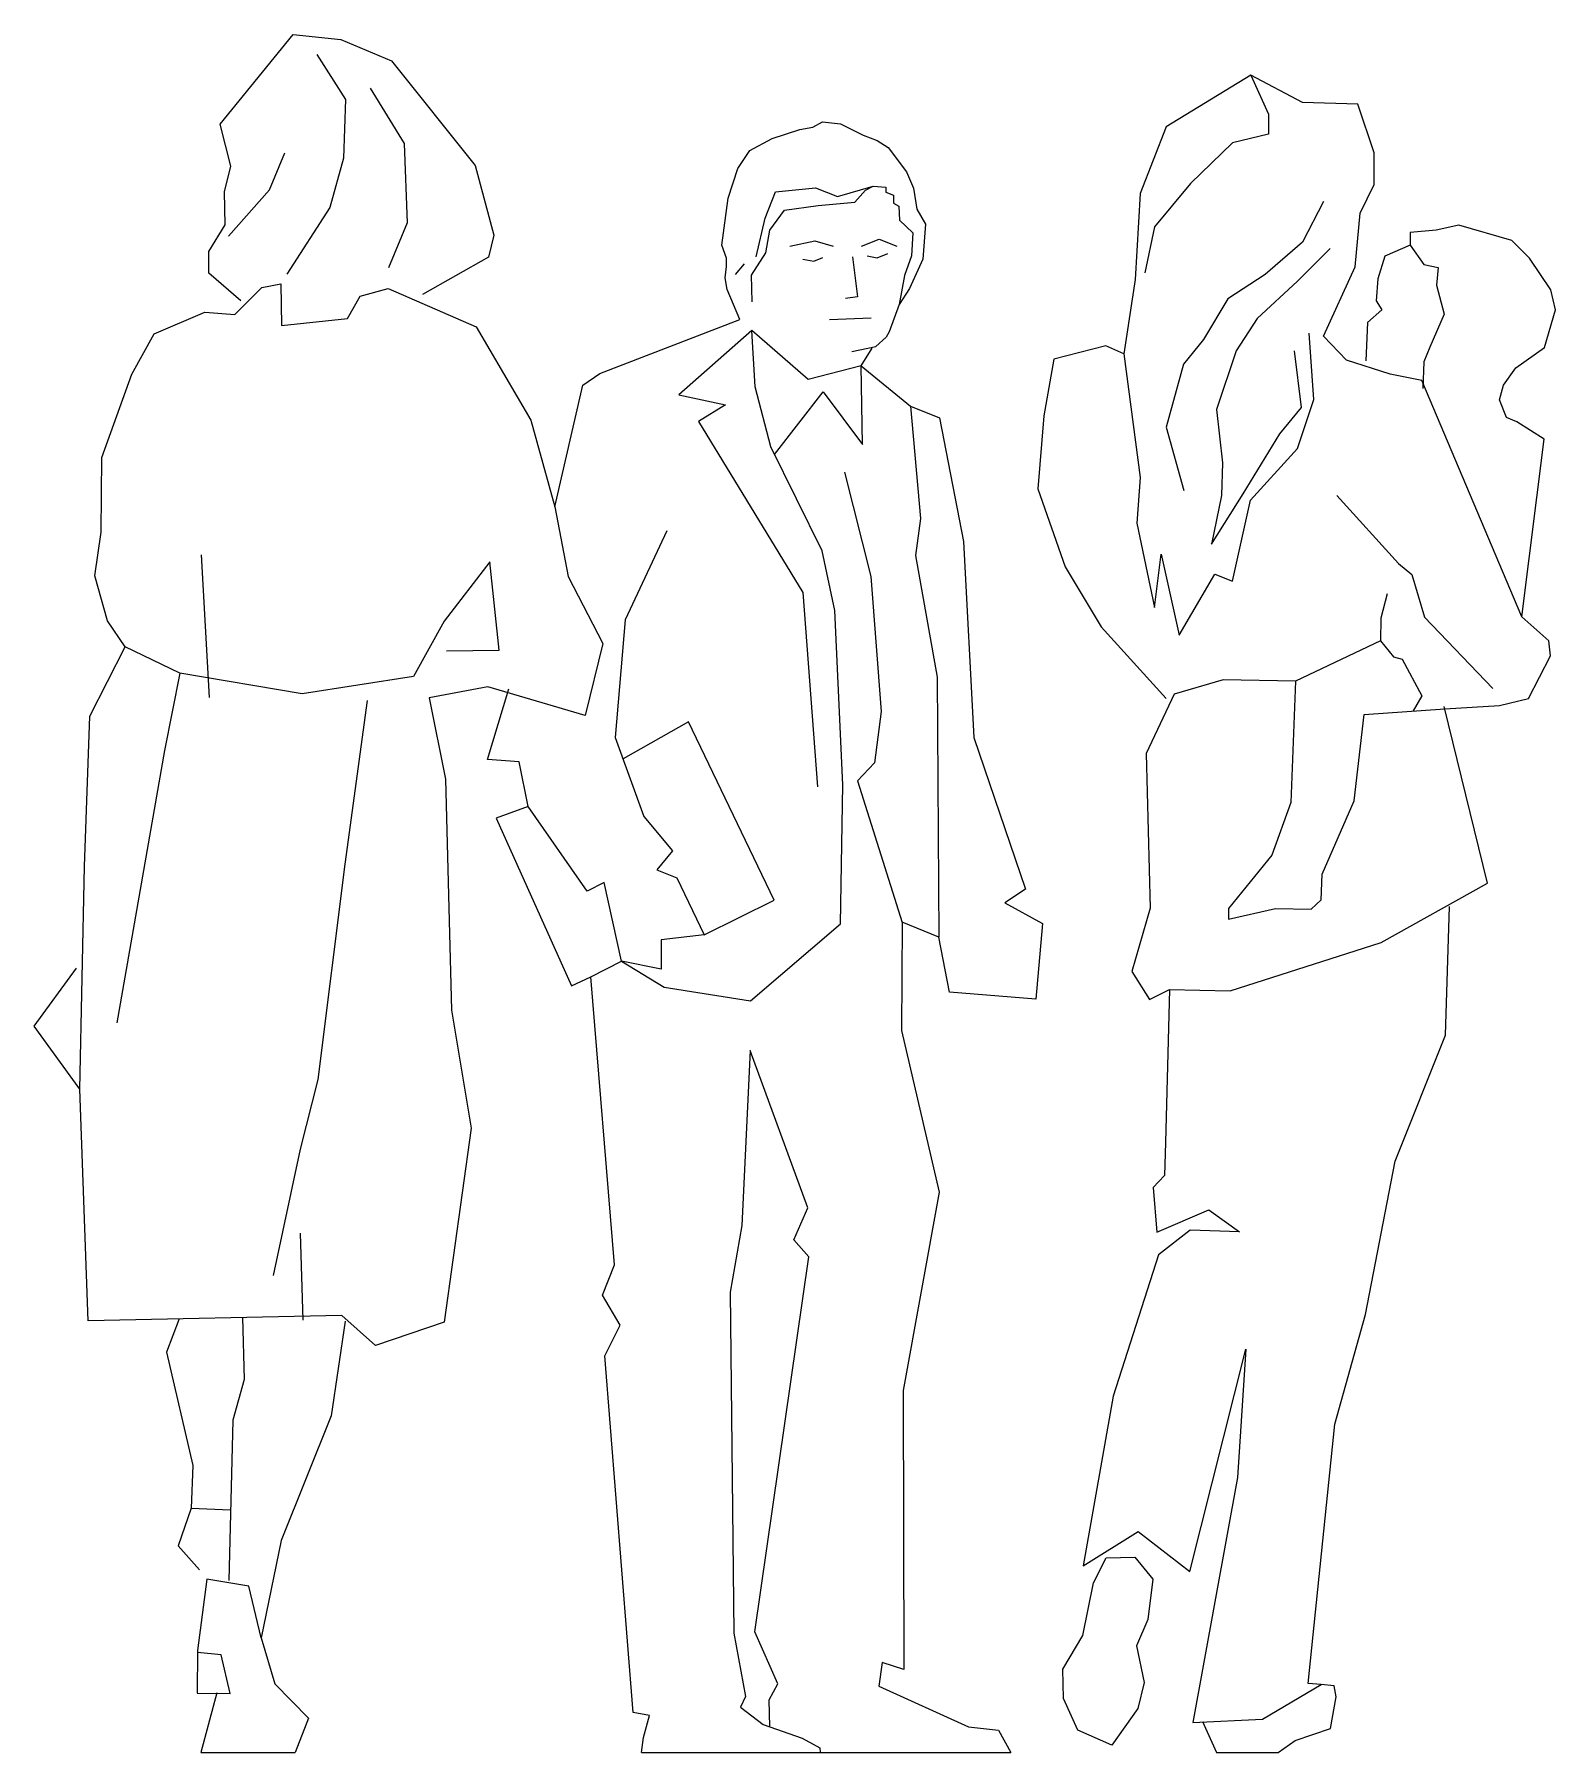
# Model space of a CAD drawing. Header units: millimetres. Extents: x -1579.3 to -1577.65, y 1787.65 to 1789.51.
import ezdxf

# ---------------------------------------------------------------- set-up
doc = ezdxf.new("R2010")
doc.units = ezdxf.units.MM
doc.header["$LTSCALE"] = 10
doc.layers.add('Humanos', color=2, linetype='Continuous')

msp = doc.modelspace()

# ---------------------------------------------------------------- linework, layer by layer
at = {"layer": 'Humanos'}
for p, q in [((-1578.5297, 1789.2608), (-1578.5396, 1789.2492)), ((-1579.2963, 1788.4377), (-1579.2506, 1788.5002)), ((-1579.247, 1788.3695), (-1579.2963, 1788.4377)), ((-1579.1165, 1787.6531), (-1579.0145, 1787.6531)), ((-1578.6406, 1787.6531), (-1578.2418, 1787.6531)), ((-1578.0196, 1787.6531), (-1577.9532, 1787.6531))]:
    msp.add_line(p, q, dxfattribs=at)
for points in [[(-1579.0734, 1789.221), (-1579.1078, 1789.2509), (-1579.1078, 1789.2742), (-1579.0901, 1789.3031), (-1579.0909, 1789.3386), (-1579.0842, 1789.3665), (-1579.0956, 1789.4116), (-1579.0168, 1789.5087), (-1578.9653, 1789.5031), (-1578.9105, 1789.4801), (-1578.8201, 1789.3669), (-1578.8, 1789.2917), (-1578.8057, 1789.2681), (-1578.877, 1789.2277)], [(-1578.9913, 1789.4871), (-1578.9603, 1789.4383), (-1578.9625, 1789.3751), (-1578.9772, 1789.3216), (-1579.0235, 1789.2498)], [(-1577.69, 1788.8796), (-1577.7979, 1789.1349), (-1577.8322, 1789.1416), (-1577.8793, 1789.1569), (-1577.904, 1789.1828), (-1577.8701, 1789.2577), (-1577.8645, 1789.3157), (-1577.8493, 1789.3466), (-1577.8496, 1789.3808), (-1577.8671, 1789.4334), (-1577.9268, 1789.4352), (-1577.9826, 1789.4646), (-1578.0742, 1789.4089), (-1578.1023, 1789.337), (-1578.1075, 1789.244), (-1578.1198, 1789.1636), (-1578.1391, 1789.1723), (-1578.1953, 1789.1581), (-1578.2061, 1789.0967), (-1578.2128, 1789.0178), (-1578.183, 1788.9336), (-1578.1444, 1788.8687), (-1578.0742, 1788.7915)], [(-1577.9826, 1789.4646), (-1577.9635, 1789.4225), (-1577.9637, 1789.401), (-1578.0024, 1789.3917), (-1578.0479, 1789.3475), (-1578.0867, 1789.3008), (-1578.097, 1789.251)], [(-1578.9336, 1789.4505), (-1578.897, 1789.3907), (-1578.8937, 1789.3053), (-1578.9137, 1789.2565)], [(-1578.7341, 1788.9985), (-1578.704, 1789.1298), (-1578.6857, 1789.1426), (-1578.5345, 1789.2009), (-1578.5483, 1789.233), (-1578.5503, 1789.2459), (-1578.549, 1789.258), (-1578.549, 1789.2671), (-1578.5539, 1789.2812), (-1578.5471, 1789.3318), (-1578.5367, 1789.3639), (-1578.5237, 1789.3832), (-1578.4996, 1789.3964), (-1578.4697, 1789.4061), (-1578.4556, 1789.4086), (-1578.4453, 1789.4141), (-1578.4258, 1789.4122), (-1578.4014, 1789.4), (-1578.3861, 1789.3939), (-1578.3743, 1789.3865), (-1578.3544, 1789.3604), (-1578.3471, 1789.3427), (-1578.3434, 1789.3198), (-1578.334, 1789.3037), (-1578.3367, 1789.2659), (-1578.3513, 1789.2342), (-1578.3625, 1789.2168), (-1578.3733, 1789.1873), (-1578.3765, 1789.1816)], [(-1579.0868, 1789.2909), (-1579.0424, 1789.3408), (-1579.0257, 1789.3807)], [(-1578.521, 1789.22), (-1578.5219, 1789.2486), (-1578.5063, 1789.2728), (-1578.502, 1789.2971), (-1578.4864, 1789.3187), (-1578.4499, 1789.3239), (-1578.4101, 1789.3274), (-1578.3988, 1789.3404), (-1578.3905, 1789.3449), (-1578.3767, 1789.3436), (-1578.3767, 1789.3384), (-1578.3685, 1789.3352), (-1578.3685, 1789.3265), (-1578.3627, 1789.3233), (-1578.3619, 1789.3082), (-1578.3477, 1789.2945), (-1578.3492, 1789.2695), (-1578.3567, 1789.2481), (-1578.3625, 1789.2168)], [(-1578.5167, 1789.2685), (-1578.5072, 1789.3101), (-1578.4959, 1789.3387), (-1578.4526, 1789.343), (-1578.4291, 1789.3335), (-1578.3905, 1789.3449)], [(-1577.904, 1789.3282), (-1577.9268, 1789.2843), (-1577.9672, 1789.2493), (-1578.0075, 1789.223), (-1578.0338, 1789.1791), (-1578.0554, 1789.1525), (-1578.0742, 1789.0844), (-1578.0549, 1789.016)], [(-1577.8426, 1788.8536), (-1577.9343, 1788.8103), (-1577.9394, 1788.6793), (-1577.96, 1788.6224), (-1578.0067, 1788.5647), (-1578.0068, 1788.5531), (-1577.956, 1788.5648), (-1577.9174, 1788.5641), (-1577.9066, 1788.5739), (-1577.9057, 1788.6017), (-1577.8711, 1788.681), (-1577.8603, 1788.7742), (-1577.7732, 1788.7803), (-1577.7142, 1788.784), (-1577.6829, 1788.7915), (-1577.6589, 1788.8374), (-1577.661, 1788.8536), (-1577.69, 1788.8796), (-1577.666, 1789.0715), (-1577.6953, 1789.0904), (-1577.7065, 1789.0949), (-1577.7143, 1789.1139), (-1577.7099, 1789.13), (-1577.6964, 1789.1485), (-1577.6654, 1789.1706), (-1577.6535, 1789.2113), (-1577.6586, 1789.2328), (-1577.6819, 1789.267), (-1577.7009, 1789.2859), (-1577.7579, 1789.3027), (-1577.7825, 1789.2971), (-1577.8107, 1789.2948), (-1577.8107, 1789.281), (-1577.7958, 1789.2603), (-1577.7803, 1789.2569), (-1577.7822, 1789.2379), (-1577.7738, 1789.2065), (-1577.7892, 1789.1709), (-1577.7959, 1789.1552), (-1577.797, 1789.1262)], [(-1578.4803, 1789.2798), (-1578.4534, 1789.2858), (-1578.4335, 1789.2798)], [(-1578.4031, 1789.2798), (-1578.3841, 1789.2876), (-1578.365, 1789.2798)], [(-1578.3971, 1789.2694), (-1578.3862, 1789.2673), (-1578.3745, 1789.272)], [(-1577.897, 1789.2773), (-1577.9321, 1789.2423), (-1577.9759, 1789.2019), (-1577.9986, 1789.1671), (-1578.0198, 1789.1037), (-1578.0132, 1789.0458), (-1578.0145, 1789.0108), (-1578.0251, 1788.9581), (-1577.991, 1789.0125), (-1577.9514, 1789.0774), (-1577.9281, 1789.1057), (-1577.9356, 1789.1668)], [(-1577.8107, 1789.281), (-1577.8378, 1789.2692), (-1577.8456, 1789.2447), (-1577.8473, 1789.2211), (-1577.8412, 1789.2112), (-1577.8567, 1789.1975), (-1577.8585, 1789.1563)], [(-1578.4664, 1789.2659), (-1578.4545, 1789.2637), (-1578.4447, 1789.2676)], [(-1578.4127, 1789.2685), (-1578.4075, 1789.2252), (-1578.4205, 1789.2235)], [(-1578.8511, 1788.843), (-1578.7943, 1788.8438), (-1578.8044, 1788.9392), (-1578.8537, 1788.8751), (-1578.8868, 1788.8152), (-1579.0072, 1788.7966), (-1579.1392, 1788.8189), (-1579.1983, 1788.8472), (-1579.2174, 1788.8753), (-1579.2309, 1788.9238), (-1579.2242, 1788.971), (-1579.2233, 1789.0518), (-1579.1909, 1789.1417), (-1579.167, 1789.1854), (-1579.1122, 1789.2087), (-1579.0797, 1789.2063), (-1579.0507, 1789.2353), (-1579.0301, 1789.2394), (-1579.0295, 1789.1943), (-1578.9582, 1789.2017), (-1578.9443, 1789.226), (-1578.9142, 1789.2344), (-1578.8191, 1789.193), (-1578.76, 1789.0919), (-1578.7341, 1788.9985), (-1578.7198, 1788.9233), (-1578.6823, 1788.851), (-1578.7015, 1788.7732), (-1578.8065, 1788.804), (-1578.8698, 1788.7921), (-1578.8522, 1788.7045), (-1578.8484, 1788.5512), (-1578.8457, 1788.4548), (-1578.8245, 1788.3274), (-1578.8538, 1788.118), (-1578.9279, 1788.0927), (-1578.9642, 1788.1252), (-1579.2381, 1788.1195), (-1579.247, 1788.3695), (-1579.2421, 1788.6101), (-1579.2362, 1788.7723), (-1579.1983, 1788.8472)], [(-1578.4378, 1789.2009), (-1578.3927, 1789.2027)], [(-1578.6406, 1787.6531), (-1578.6385, 1787.6693), (-1578.632, 1787.6933), (-1578.6498, 1787.6964), (-1578.6801, 1788.0816), (-1578.6636, 1788.1147), (-1578.6827, 1788.147), (-1578.6699, 1788.1799), (-1578.6953, 1788.4909), (-1578.6624, 1788.5079), (-1578.6162, 1788.4797), (-1578.523, 1788.465), (-1578.4256, 1788.5482), (-1578.4233, 1788.6981), (-1578.432, 1788.8866), (-1578.4457, 1788.9511), (-1578.5009, 1789.0631), (-1578.518, 1789.128), (-1578.5215, 1789.189), (-1578.6005, 1789.1195), (-1578.55, 1789.1085), (-1578.5792, 1789.0906), (-1578.4663, 1788.9061), (-1578.4506, 1788.6962)], [(-1578.4035, 1789.1508), (-1578.4605, 1789.1358), (-1578.5215, 1789.189)], [(-1578.4135, 1789.1663), (-1578.3875, 1789.1715), (-1578.3765, 1789.1816)], [(-1578.1198, 1789.1636), (-1578.1023, 1789.03), (-1578.1058, 1788.9809), (-1578.0865, 1788.8897), (-1578.0794, 1788.9474), (-1578.0602, 1788.8599), (-1578.0216, 1788.9256), (-1578.0023, 1788.9181), (-1577.9829, 1789.0055), (-1577.9321, 1789.0616), (-1577.9145, 1789.1142), (-1577.9198, 1789.1861)], [(-1578.4035, 1789.1508), (-1578.3916, 1789.1698)], [(-1578.4972, 1789.0548), (-1578.4446, 1789.1228), (-1578.4021, 1789.0658), (-1578.4035, 1789.1508)], [(-1578.4035, 1789.1508), (-1578.3503, 1789.1072), (-1578.3394, 1788.9859), (-1578.3449, 1788.9458), (-1578.3212, 1788.8146), (-1578.3195, 1788.5337), (-1578.359, 1788.5499)], [(-1578.3503, 1789.1072), (-1578.319, 1789.0947), (-1578.293, 1788.9609), (-1578.2819, 1788.7492), (-1578.2261, 1788.5857), (-1578.2484, 1788.5709), (-1578.2075, 1788.5486), (-1578.2149, 1788.4668), (-1578.3079, 1788.4743), (-1578.3195, 1788.5337)], [(-1578.4216, 1789.0359), (-1578.4216, 1789.0359), (-1578.393, 1788.9231), (-1578.3819, 1788.7773), (-1578.3892, 1788.7219), (-1578.4074, 1788.7026), (-1578.359, 1788.5494), (-1578.3597, 1788.433), (-1578.3191, 1788.2585), (-1578.3579, 1788.044), (-1578.3572, 1787.7427), (-1578.3807, 1787.7505), (-1578.3844, 1787.7247), (-1578.2876, 1787.6808), (-1578.2551, 1787.6772), (-1578.2418, 1787.6531)], [(-1578.4216, 1789.0359), (-1578.4216, 1789.0359)], [(-1577.8899, 1789.0108), (-1577.8233, 1788.9371), (-1577.8087, 1788.9254), (-1577.7952, 1788.8792), (-1577.7215, 1788.8021)], [(-1578.6132, 1788.9724), (-1578.6582, 1788.8763), (-1578.669, 1788.7493), (-1578.638, 1788.6641), (-1578.607, 1788.6269), (-1578.624, 1788.6065), (-1578.6026, 1788.5977), (-1578.5729, 1788.5362), (-1578.6194, 1788.5309), (-1578.6195, 1788.4991), (-1578.6624, 1788.5079), (-1578.6811, 1788.5927), (-1578.6993, 1788.5833), (-1578.7631, 1788.6748), (-1578.7729, 1788.723), (-1578.807, 1788.7257), (-1578.7838, 1788.802)], [(-1579.1073, 1788.7924), (-1579.1158, 1788.9465)], [(-1577.8353, 1788.9045), (-1577.8424, 1788.8784), (-1577.8426, 1788.8536), (-1577.8286, 1788.8363), (-1577.8191, 1788.8341), (-1577.7979, 1788.7944), (-1577.8075, 1788.7782)], [(-1579.1392, 1788.8189), (-1579.1558, 1788.7353), (-1579.2072, 1788.4412)], [(-1577.9343, 1788.8103), (-1578.0125, 1788.8117), (-1578.0654, 1788.7961), (-1578.0958, 1788.7319), (-1578.0914, 1788.5652), (-1578.1111, 1788.4967), (-1578.092, 1788.4665), (-1578.0704, 1788.4771), (-1578.0051, 1788.4757), (-1577.842, 1788.528), (-1577.7271, 1788.5921), (-1577.7738, 1788.7827)], [(-1578.9368, 1788.7894), (-1578.9609, 1788.6127), (-1578.9903, 1788.3799), (-1579.0094, 1788.3049), (-1579.0385, 1788.1684)], [(-1578.5729, 1788.5362), (-1578.4975, 1788.5735), (-1578.5899, 1788.7661), (-1578.6606, 1788.7262)], [(-1578.7631, 1788.6748), (-1578.7976, 1788.6622), (-1578.7162, 1788.4813)], [(-1578.0704, 1788.4771), (-1578.0748, 1788.3119), (-1578.076, 1788.2762), (-1578.0881, 1788.2634), (-1578.0843, 1788.2153), (-1578.0281, 1788.2394), (-1577.9948, 1788.2155), (-1578.0483, 1788.2172), (-1578.0824, 1788.1907), (-1578.1312, 1788.0382), (-1578.1636, 1787.8549), (-1578.1042, 1787.892), (-1578.0486, 1787.8487), (-1577.9882, 1788.0888), (-1577.9971, 1787.9501), (-1578.0454, 1787.6855), (-1577.9702, 1787.6893), (-1577.9066, 1787.7265), (-1577.9206, 1787.7276), (-1577.8921, 1788.0078), (-1577.8588, 1788.1263), (-1577.8268, 1788.2918), (-1577.7723, 1788.4279), (-1577.7681, 1788.5668)], [(-1578.7162, 1788.4813), (-1578.6953, 1788.4909)], [(-1578.5022, 1787.6809), (-1578.5027, 1787.7102), (-1578.4935, 1787.7273), (-1578.5183, 1787.7836), (-1578.4601, 1788.1885), (-1578.4762, 1788.207), (-1578.461, 1788.2413), (-1578.5234, 1788.4113), (-1578.5323, 1788.2222), (-1578.545, 1788.1502), (-1578.5408, 1787.7821), (-1578.5282, 1787.7137), (-1578.5338, 1787.7021), (-1578.5092, 1787.6833), (-1578.4672, 1787.6686), (-1578.4479, 1787.6584), (-1578.4477, 1787.6531)], [(-1579.0091, 1788.2139), (-1579.0064, 1788.1202)], [(-1579.1398, 1788.1216), (-1579.1537, 1788.0856), (-1579.1253, 1787.963), (-1579.1268, 1787.917), (-1579.1409, 1787.8763), (-1579.118, 1787.8505)], [(-1579.0715, 1788.123), (-1579.0698, 1788.0562), (-1579.0821, 1788.0121), (-1579.0862, 1787.839)], [(-1578.9606, 1788.1189), (-1578.9756, 1788.0169), (-1579.0299, 1787.8823), (-1579.0513, 1787.7769), (-1579.0366, 1787.7274), (-1579.0004, 1787.6904), (-1579.0145, 1787.6531)], [(-1579.1268, 1787.917), (-1579.0844, 1787.9153)], [(-1579.0513, 1787.7769), (-1579.0648, 1787.8328), (-1579.1102, 1787.8405), (-1579.1202, 1787.7632), (-1579.1204, 1787.7172), (-1579.0849, 1787.717), (-1579.0944, 1787.7588), (-1579.1202, 1787.7612)], [(-1579.0992, 1787.7178), (-1579.1165, 1787.6531)], [(-1577.9532, 1787.6531), (-1577.9346, 1787.666), (-1577.8967, 1787.6792), (-1577.8906, 1787.7133), (-1577.8927, 1787.7253), (-1577.9066, 1787.7265)], [(-1578.035, 1787.6868), (-1578.0196, 1787.6531)]]:
    msp.add_lwpolyline(points, dxfattribs=at)
msp.add_lwpolyline([(-1578.1387, 1787.8634), (-1578.1078, 1787.8641), (-1578.0886, 1787.8404), (-1578.0938, 1787.7967), (-1578.1062, 1787.7684), (-1578.0979, 1787.7287), (-1578.1045, 1787.7009), (-1578.1327, 1787.6612), (-1578.1696, 1787.6773), (-1578.1848, 1787.7114), (-1578.1858, 1787.7431), (-1578.1639, 1787.7796), (-1578.1526, 1787.8365)], close=True, dxfattribs=at)

doc.saveas('drawing.dxf')
